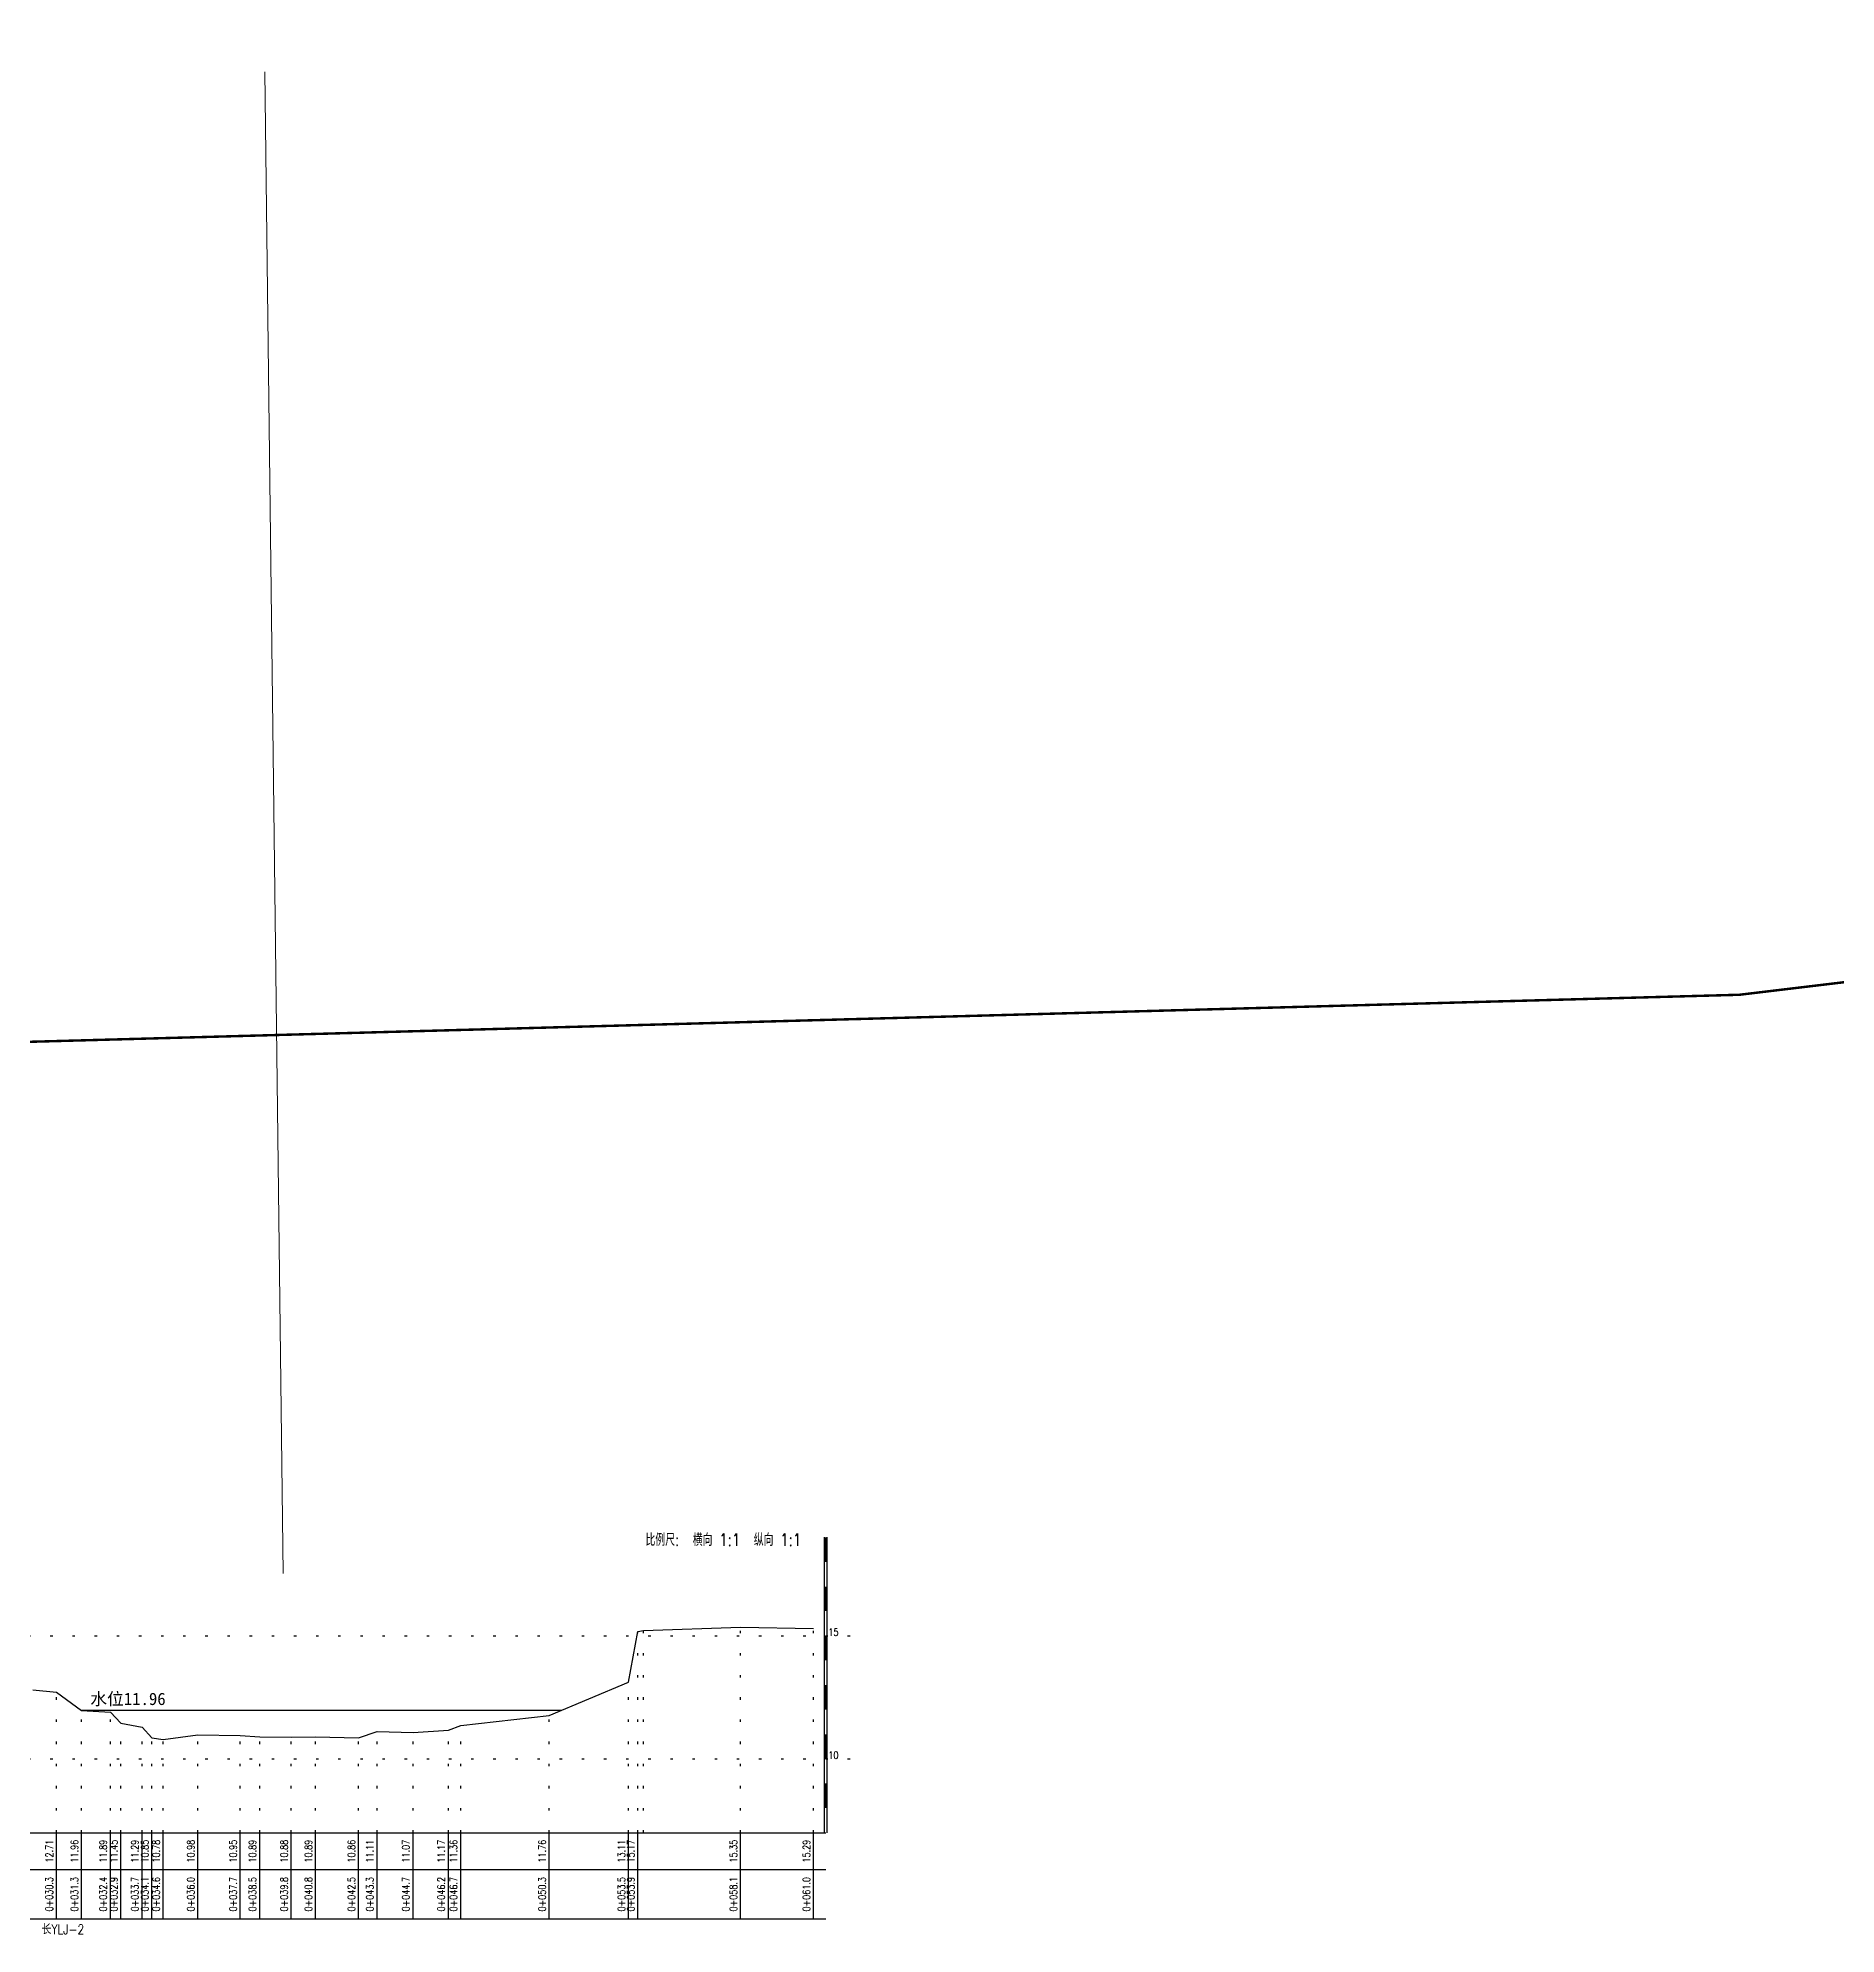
# Model space of a CAD drawing. Extents: x 482411 to 484142, y 3433749 to 3434182.
# Drawn here: x 482844.2 to 482917.2, y 3433748.5 to 3433825.5 of the extents above; entities that cross this region are included whole.
import ezdxf
from ezdxf.enums import TextEntityAlignment as Align

# ---------------------------------------------------------------- set-up
doc = ezdxf.new("R2010")
doc.units = 0
doc.header["$LTSCALE"] = 0.5
doc.linetypes.add('X4', pattern=[1.6, 0, -1.6])
for name, color, linetype in [('DMX', 1, 'CONTINUOUS'), ('zdm1', 2, 'CONTINUOUS'), ('ZDMT5', 3, 'CONTINUOUS'), ('图层1', 4, 'CONTINUOUS'), ('断面线', 7, 'CONTINUOUS')]:
    doc.layers.add(name, color=color, linetype=linetype)
doc.layers.add('县级河道', color=12, linetype='CONTINUOUS', lineweight=60)
doc.styles.add('HZ', font='rs.shx', dxfattribs={"width": 0.8, "bigfont": 'hztxt.shx'})
doc.styles.add('宋体', font='')
doc.styles.get('宋体').set_extended_font_data('SimSun')

msp = doc.modelspace()

# ---------------------------------------------------------------- linework, layer by layer
at = {"layer": 'DMX', "linetype": 'Continuous', "flags": 128}
msp.add_lwpolyline([(482843.964, 3433758.423), (482844.924, 3433758.333), (482845.944, 3433757.583), (482847.114, 3433757.513), (482847.544, 3433757.073), (482848.404, 3433756.913), (482848.804, 3433756.473), (482849.264, 3433756.403), (482850.674, 3433756.603), (482852.394, 3433756.573), (482853.184, 3433756.513), (482854.464, 3433756.503), (482855.454, 3433756.513), (482857.204, 3433756.483), (482857.954, 3433756.733), (482859.414, 3433756.693), (482860.854, 3433756.793), (482861.354, 3433756.983), (482864.954, 3433757.383), (482868.174, 3433758.733), (482868.554, 3433760.793), (482868.784, 3433760.843), (482872.724, 3433760.973), (482875.694, 3433760.913)], dxfattribs=at)
at = {"layer": 'zdm1', "linetype": 'Continuous'}
for p, q in [((482876.144, 3433752.623), (482876.144, 3433764.623)), ((482876.244, 3433752.623), (482876.244, 3433764.623)), ((482814.674, 3433752.623), (482876.194, 3433752.623)), ((482810.174, 3433751.123), (482876.194, 3433751.123)), ((482810.174, 3433749.123), (482876.194, 3433749.123))]:
    msp.add_line(p, q, dxfattribs=at)
at = {"layer": 'zdm1', "linetype": 'X4'}
for p, q in [((482813.174, 3433760.623), (482877.194, 3433760.623)), ((482813.174, 3433755.623), (482877.194, 3433755.623))]:
    msp.add_line(p, q, dxfattribs=at)
at = {"layer": 'zdm1', "linetype": 'Continuous', "flags": 128}
for points in [[(482876.194, 3433763.623, 0.1, 0.1, 0), (482876.194, 3433764.623, 0.1, 0.1, 0)], [(482876.194, 3433761.623, 0.1, 0.1, 0), (482876.194, 3433762.623, 0.1, 0.1, 0)], [(482876.194, 3433759.623, 0.1, 0.1, 0), (482876.194, 3433760.623, 0.1, 0.1, 0)], [(482876.194, 3433757.623, 0.1, 0.1, 0), (482876.194, 3433758.623, 0.1, 0.1, 0)], [(482876.194, 3433755.623, 0.1, 0.1, 0), (482876.194, 3433756.623, 0.1, 0.1, 0)], [(482876.194, 3433753.623, 0.1, 0.1, 0), (482876.194, 3433754.623, 0.1, 0.1, 0)]]:
    msp.add_lwpolyline(points, format="xyseb", dxfattribs=at)
at = {"layer": 'ZDMT5', "linetype": 'X4'}
for p, q in [((482868.554, 3433752.623), (482868.554, 3433760.793)), ((482868.784, 3433752.623), (482868.784, 3433760.843)), ((482872.724, 3433752.623), (482872.724, 3433760.973)), ((482875.694, 3433752.623), (482875.694, 3433760.913)), ((482868.174, 3433752.623), (482868.174, 3433758.733)), ((482844.924, 3433752.623), (482844.924, 3433758.333)), ((482845.944, 3433752.623), (482845.944, 3433757.583)), ((482847.114, 3433752.623), (482847.114, 3433757.513)), ((482847.544, 3433752.623), (482847.544, 3433757.073)), ((482848.404, 3433752.623), (482848.404, 3433756.913)), ((482861.354, 3433752.623), (482861.354, 3433756.983)), ((482864.954, 3433752.623), (482864.954, 3433757.383)), ((482848.804, 3433752.623), (482848.804, 3433756.473)), ((482849.264, 3433752.623), (482849.264, 3433756.403)), ((482850.674, 3433752.623), (482850.674, 3433756.603)), ((482852.394, 3433752.623), (482852.394, 3433756.573)), ((482853.184, 3433752.623), (482853.184, 3433756.513)), ((482854.464, 3433752.623), (482854.464, 3433756.503)), ((482855.454, 3433752.623), (482855.454, 3433756.513)), ((482857.204, 3433752.623), (482857.204, 3433756.483)), ((482857.954, 3433752.623), (482857.954, 3433756.733)), ((482859.414, 3433752.623), (482859.414, 3433756.693)), ((482860.854, 3433752.623), (482860.854, 3433756.793))]:
    msp.add_line(p, q, dxfattribs=at)
at = {"layer": 'ZDMT5', "linetype": 'Continuous'}
for p, q in [((482844.924, 3433749.123), (482844.924, 3433752.623)), ((482845.944, 3433749.123), (482845.944, 3433752.623)), ((482847.114, 3433749.123), (482847.114, 3433752.623)), ((482847.544, 3433749.123), (482847.544, 3433752.623)), ((482848.404, 3433749.123), (482848.404, 3433752.623)), ((482848.804, 3433749.123), (482848.804, 3433752.623)), ((482849.264, 3433749.123), (482849.264, 3433752.623)), ((482850.674, 3433749.123), (482850.674, 3433752.623)), ((482852.394, 3433749.123), (482852.394, 3433752.623)), ((482853.184, 3433749.123), (482853.184, 3433752.623)), ((482854.464, 3433749.123), (482854.464, 3433752.623)), ((482855.454, 3433749.123), (482855.454, 3433752.623)), ((482857.204, 3433749.123), (482857.204, 3433752.623)), ((482857.954, 3433749.123), (482857.954, 3433752.623)), ((482859.414, 3433749.123), (482859.414, 3433752.623)), ((482860.854, 3433749.123), (482860.854, 3433752.623)), ((482861.354, 3433749.123), (482861.354, 3433752.623)), ((482864.954, 3433749.123), (482864.954, 3433752.623)), ((482868.174, 3433749.123), (482868.174, 3433752.623)), ((482868.554, 3433749.123), (482868.554, 3433752.623)), ((482872.724, 3433749.123), (482872.724, 3433752.623)), ((482875.694, 3433749.123), (482875.694, 3433752.623))]:
    msp.add_line(p, q, dxfattribs=at)
at = {"layer": '县级河道', "lineweight": 0, "const_width": 0.1}
msp.add_lwpolyline([(482411.203, 3434042.207), (482448.079, 3434040.243), (482485.332, 3434033.258), (482512.637, 3434020.769), (482533.169, 3434001.296), (482578.042, 3433937.796), (482599.632, 3433913.454), (482637.732, 3433898.002), (482688.956, 3433875.566), (482711.604, 3433861.596), (482746.318, 3433833.021), (482757.748, 3433815.452), (482785.053, 3433796.826), (482828.656, 3433784.337), (482913.323, 3433786.666), (482985.713, 3433795.344), (483044.98, 3433802.964), (483073.555, 3433806.139), (483136.42, 3433822.649), (483242.465, 3433839.582), (483340.044, 3433870.909)], dxfattribs=at)
at = {"layer": '图层1', "linetype": 'Continuous', "flags": 128}
msp.add_lwpolyline([(482865.44, 3433757.587), (482845.938, 3433757.587)], dxfattribs=at)
at = {"layer": '断面线', "color": 3, "lineweight": 0}
msp.add_lwpolyline([(482854.144, 3433763.151), (482853.386, 3433824.162)], dxfattribs=at)

# ---------------------------------------------------------------- texts
at = {"layer": 'zdm1', "linetype": 'Continuous', "style": 'HZ', "width": 0.8}
for s, p in [('15', (482876.294, 3433760.623)), ('10', (482876.294, 3433755.623))]:
    msp.add_text(s, height=0.3, dxfattribs=at).set_placement(p)
msp.add_text('长YLJ-2', height=0.4, dxfattribs=at).set_placement((482845.184, 3433748.723), align=Align.MIDDLE)
at = {"layer": 'ZDMT5', "linetype": 'Continuous', "style": 'HZ', "width": 0.8}
msp.add_text('比例尺:  横向 1:1  纵向 1:1', height=0.5, dxfattribs=at).set_placement((482875.194, 3433764.123), align=Align.BOTTOM_RIGHT)
for s, p in [('11.96', (482845.894, 3433751.873)), ('11.89', (482847.064, 3433751.873)), ('11.45', (482847.494, 3433751.873)), ('11.29', (482848.354, 3433751.873)), ('10.85', (482848.754, 3433751.873)), ('10.78', (482849.214, 3433751.873)), ('10.98', (482850.624, 3433751.873)), ('10.95', (482852.344, 3433751.873)), ('10.89', (482853.134, 3433751.873)), ('10.88', (482854.414, 3433751.873)), ('10.89', (482855.404, 3433751.873)), ('10.86', (482857.154, 3433751.873)), ('11.07', (482859.364, 3433751.873)), ('11.17', (482860.804, 3433751.873)), ('11.36', (482861.304, 3433751.873)), ('11.76', (482864.904, 3433751.873)), ('15.17', (482868.504, 3433751.873)), ('15.35', (482872.674, 3433751.873)), ('15.29', (482875.644, 3433751.873)), ('12.71', (482844.874, 3433751.873)), ('11.11', (482857.904, 3433751.873)), ('13.11', (482868.124, 3433751.873)), ('0+030.3', (482844.874, 3433750.123)), ('0+031.3', (482845.894, 3433750.123)), ('0+032.4', (482847.064, 3433750.123)), ('0+032.9', (482847.494, 3433750.123)), ('0+033.7', (482848.354, 3433750.123)), ('0+034.6', (482849.214, 3433750.123)), ('0+036.0', (482850.624, 3433750.123)), ('0+037.7', (482852.344, 3433750.123)), ('0+038.5', (482853.134, 3433750.123)), ('0+039.8', (482854.414, 3433750.123)), ('0+040.8', (482855.404, 3433750.123)), ('0+042.5', (482857.154, 3433750.123)), ('0+043.3', (482857.904, 3433750.123)), ('0+044.7', (482859.364, 3433750.123)), ('0+046.2', (482860.804, 3433750.123)), ('0+046.7', (482861.304, 3433750.123)), ('0+050.3', (482864.904, 3433750.123)), ('0+053.5', (482868.124, 3433750.123)), ('0+053.9', (482868.504, 3433750.123)), ('0+061.0', (482875.644, 3433750.123)), ('0+034.1', (482848.754, 3433750.123)), ('0+058.1', (482872.674, 3433750.123))]:
    msp.add_text(s, height=0.3, rotation=90, dxfattribs=at).set_placement(p, align=Align.BOTTOM_CENTER)
at = {"layer": '图层1', "linetype": 'Continuous', "style": '宋体'}
msp.add_text('水位11.96', height=0.5, dxfattribs=at).set_placement((482847.83, 3433758.071), align=Align.MIDDLE)

doc.saveas('drawing.dxf')
